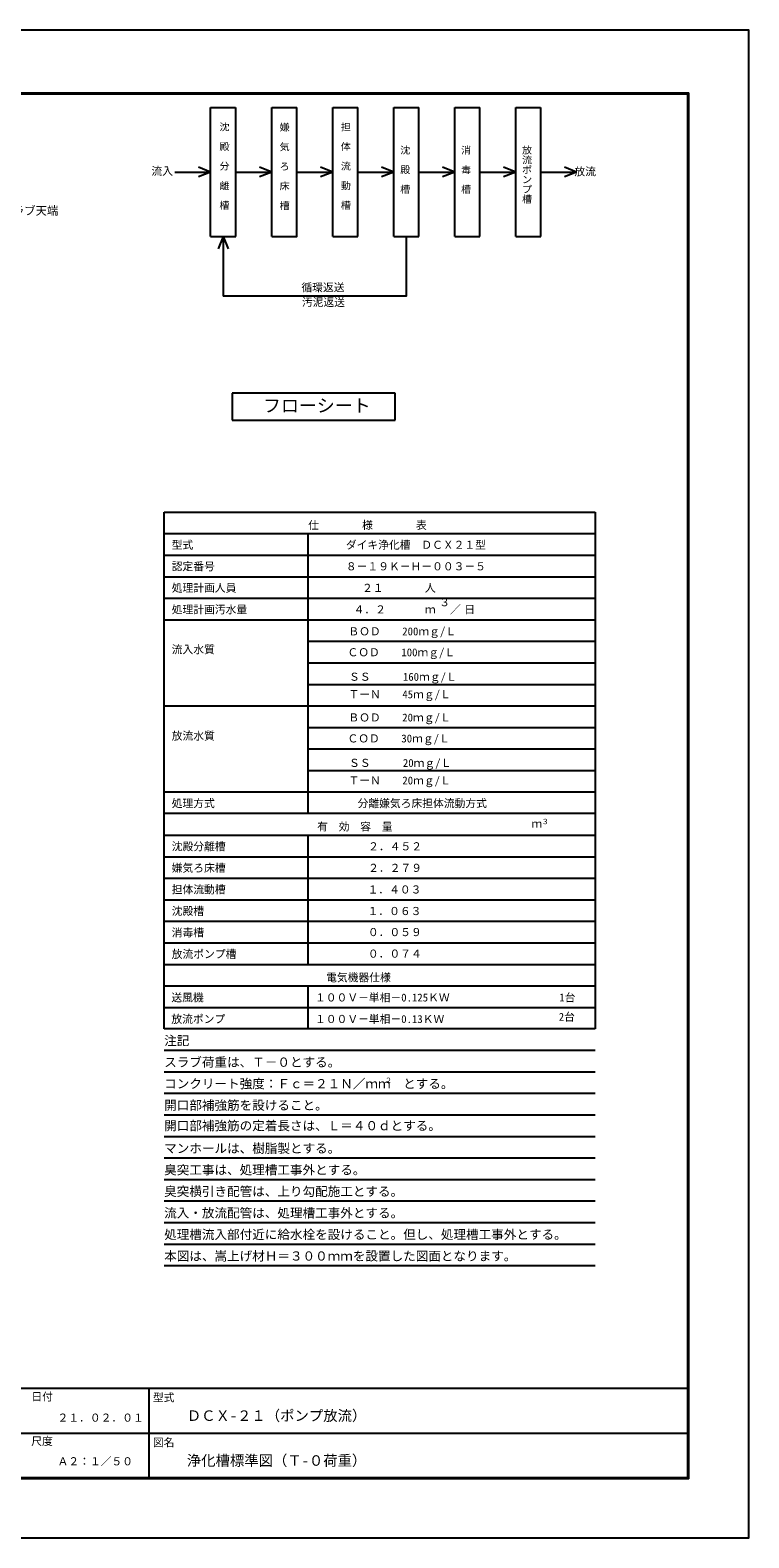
# Model space of a CAD drawing. Units: millimetres, scale not verified. Extents: x -14850 to 14850, y -10500 to 10500.
# Drawn here: x 4844 to 14850, y -10500 to 10500 of the extents above; entities that cross this region are included whole.
import ezdxf
from ezdxf.enums import TextEntityAlignment as Align

# ---------------------------------------------------------------- set-up
doc = ezdxf.new("R2010")
doc.units = ezdxf.units.MM
doc.header["$LTSCALE"] = 50
for name, color, linetype, lineweight in [('0-0_空気管', 3, 'Continuous', 25), ('0-3_水管', 3, 'Continuous', 25), ('0-4_文字', 5, 'Continuous', 25), ('0-8_図面枠', 7, 'Continuous', 25), ('0-9_Axis_waku', 7, 'Continuous', 25)]:
    doc.layers.add(name, color=color, linetype=linetype, lineweight=lineweight)
doc.styles.add('@ＭＳ ゴシック', font='')
doc.styles.add('ＭＳ ゴシック', font='')
doc.styles.get('@ＭＳ ゴシック').set_extended_font_data('@MS Gothic')
doc.styles.get('ＭＳ ゴシック').set_extended_font_data('MS Gothic')

msp = doc.modelspace()

# ---------------------------------------------------------------- linework, layer by layer
at = {"layer": '0-0_空気管', "color": 7}
for p, q in [((7356.72, 9423.86), (7704.59, 9423.86)), ((7356.72, 7623.86), (7356.72, 9423.86)), ((7706.71, 7623.86), (7706.71, 9423.86)), ((8206.71, 7623.86), (8206.71, 9423.86)), ((8206.71, 9423.86), (8556.69, 9423.86)), ((9056.7, 9423.86), (9404.56, 9423.86)), ((9056.7, 7623.86), (9056.7, 9423.86)), ((9406.69, 7623.86), (9406.69, 9423.86)), ((9906.68, 9423.86), (10254.54, 9423.86)), ((9906.68, 7623.86), (9906.68, 9423.86)), ((10256.67, 7623.86), (10256.67, 9423.86)), ((10755.17, 9423.86), (11103.03, 9423.86)), ((10755.17, 7623.86), (10755.17, 9423.86)), ((11105.16, 7623.86), (11105.16, 9423.86)), ((11603.67, 9423.86), (11951.53, 9423.86)), ((11603.67, 7623.86), (11603.67, 9423.86)), ((11953.66, 7623.86), (11953.66, 9423.86)), ((6856.72, 8523.86), (7356.72, 8523.86)), ((7356.72, 8523.86), (7187.06, 8592.55)), ((7356.72, 8523.86), (7187.06, 8455.16)), ((7706.71, 8523.86), (8206.71, 8523.86)), ((8206.71, 8523.86), (8037.06, 8592.55)), ((8206.71, 8523.86), (8037.06, 8455.17)), ((8556.69, 8523.86), (9056.7, 8523.86)), ((9056.7, 8523.86), (8887.04, 8592.55)), ((9056.7, 8523.86), (8887.04, 8455.17)), ((9406.69, 8523.86), (9906.68, 8523.86)), ((9906.68, 8523.86), (9737.03, 8592.55)), ((9906.68, 8523.86), (9737.03, 8455.16)), ((10255.18, 8523.86), (10755.17, 8523.86)), ((10755.17, 8523.86), (10585.53, 8592.55)), ((10755.17, 8523.86), (10585.53, 8455.16)), ((11103.68, 8523.86), (11603.67, 8523.86)), ((11603.67, 8523.86), (11434.02, 8592.55)), ((11603.67, 8523.86), (11434.02, 8455.16)), ((11951.53, 8523.86), (12451.52, 8523.86)), ((12451.52, 8523.86), (12281.88, 8592.55)), ((12451.52, 8523.86), (12281.88, 8455.16)), ((7356.72, 7623.86), (7705.23, 7623.86)), ((7530.97, 7623.86), (7462.28, 7454.2)), ((7530.97, 7623.86), (7530.97, 6796.36)), ((7530.97, 7623.86), (7599.66, 7454.2)), ((9056.7, 7623.86), (9405.2, 7623.86)), ((9906.68, 7623.86), (10255.18, 7623.86)), ((10755.17, 7623.86), (11103.68, 7623.86)), ((11603.67, 7623.86), (11952.17, 7623.86)), ((7655.88, 5444.77), (7655.88, 5068.97)), ((9927.75, 5444.77), (7655.88, 5444.77)), ((9927.75, 5068.97), (9927.75, 5444.77)), ((7655.88, 5068.97), (9927.75, 5068.97))]:
    msp.add_line(p, q, dxfattribs=at)
at = {"layer": '0-0_空気管'}
for p, q in [((6709.64, 3787.65), (12709.65, 3787.65)), ((6709.64, -3412.38), (6709.64, 3787.65)), ((12709.65, 3787.65), (12709.65, -3412.38)), ((6709.64, 3487.64), (12709.65, 3487.64)), ((8709.64, 3487.64), (8709.64, -412.38)), ((6709.64, 3187.64), (12709.65, 3187.64)), ((6709.64, 2887.65), (12709.65, 2887.65)), ((6709.64, 2587.65), (12709.65, 2587.65)), ((6709.64, 2287.65), (12709.65, 2287.65)), ((8709.64, 1987.64), (12709.65, 1987.64)), ((8709.64, 1687.64), (12709.65, 1687.64)), ((8709.64, 1387.64), (12709.65, 1387.64)), ((6709.64, 1087.63), (12709.65, 1087.63)), ((8709.64, 787.63), (12709.65, 787.63)), ((8709.64, 487.63), (12709.65, 487.63)), ((8709.64, 187.62), (12709.65, 187.62)), ((12709.65, -112.38), (6709.64, -112.38)), ((12709.65, -412.38), (6709.64, -412.38)), ((6709.64, -712.38), (12709.65, -712.38)), ((8709.64, -712.38), (8709.64, -2512.37)), ((6709.64, -1012.38), (12709.65, -1012.38)), ((6709.64, -1312.38), (12709.65, -1312.38)), ((6709.64, -1612.38), (12709.65, -1612.38)), ((6709.64, -1912.38), (12709.65, -1912.38)), ((6709.64, -2212.37), (12709.65, -2212.37)), ((6709.64, -2512.37), (12709.65, -2512.37)), ((6709.64, -2812.37), (12709.65, -2812.37)), ((8709.64, -2812.37), (8709.64, -3412.38)), ((6709.64, -3112.38), (12709.65, -3112.38)), ((12709.65, -3412.38), (6709.64, -3412.38))]:
    msp.add_line(p, q, dxfattribs=at)
at = {"layer": '0-0_空気管', "color": 7}
for points in [[(8206.71, 7623.86), (8556.69, 7623.86), (8556.69, 9423.86)], [(10080.93, 7623.86), (10080.93, 6796.36), (7530.97, 6796.36)]]:
    msp.add_lwpolyline(points, dxfattribs=at)
at = {"layer": '0-3_水管'}
for p, q in [((12709.64, -3712.38), (6709.64, -3712.38)), ((12709.64, -4012.38), (6709.64, -4012.38)), ((12709.64, -4312.38), (6709.64, -4312.38)), ((12709.65, -4612.39), (6709.64, -4612.39)), ((12709.65, -4912.39), (6709.64, -4912.39)), ((12709.65, -4912.39), (6709.64, -4912.39)), ((12709.65, -5212.39), (6709.64, -5212.39)), ((12709.65, -5512.39), (6709.64, -5512.39)), ((12709.65, -5812.4), (6709.64, -5812.4)), ((12709.65, -6112.4), (6709.64, -6112.4)), ((12709.65, -6412.4), (6709.64, -6412.4)), ((12709.65, -6712.4), (6709.64, -6712.4))]:
    msp.add_line(p, q, dxfattribs=at)
at = {"layer": '0-8_図面枠'}
msp.add_lwpolyline([(-14850, -10500), (14850, -10500), (14850, 10500), (-14850, 10500)], close=True, dxfattribs=at)
at = {"layer": '0-9_Axis_waku'}
for p, q in [((-12964, 9629), (14014, 9629)), ((-12963, 9628), (14013, 9628)), ((-12962, 9627), (14012, 9627)), ((-12961, 9626), (14011, 9626)), ((-12960, 9625), (14010, 9625)), ((-12959, 9624), (14009, 9624)), ((-12958, 9623), (14008, 9623)), ((-12957, 9622), (14007, 9622)), ((-12956, 9621), (14006, 9621)), ((-12955, 9620), (14005, 9620)), ((-12954, 9619), (14004, 9619)), ((-12953, 9618), (14003, 9618)), ((-12952, 9617), (14002, 9617)), ((-12951, 9616), (14001, 9616)), ((-12950, 9615), (14000, 9615)), ((14000, -9665), (14000, 9615)), ((14001, -9666.01), (14001, 9616)), ((14002, -9667.01), (14002, 9617)), ((14003, -9668.01), (14003, 9618)), ((14004, -9669.01), (14004, 9619)), ((14005, -9670.01), (14005, 9620)), ((14006, -9671.01), (14006, 9621)), ((14007, -9672.01), (14007, 9622)), ((14008, -9673.01), (14008, 9623)), ((14009, -9674.01), (14009, 9624)), ((14010, -9675.01), (14010, 9625)), ((14011, -9676.01), (14011, 9626)), ((14012, -9677.01), (14012, 9627)), ((14013, -9678.01), (14013, 9628)), ((14014, -9679.01), (14014, 9629)), ((-12950, -8415), (14000, -8415)), ((6499.99, -9665), (6499.99, -8415)), ((399.99, -9040), (13999.99, -9040)), ((14014, -9679.01), (-12964, -9679.01)), ((14013, -9678.01), (-12963, -9678.01)), ((14012, -9677.01), (-12962, -9677.01)), ((14011, -9676.01), (-12961, -9676.01)), ((14010, -9675.01), (-12960, -9675.01)), ((14009, -9674.01), (-12959, -9674.01)), ((14008, -9673.01), (-12958, -9673.01)), ((14007, -9672.01), (-12957, -9672.01)), ((14006, -9671.01), (-12956, -9671.01)), ((14005, -9670.01), (-12955, -9670.01)), ((14004, -9669.01), (-12954, -9669.01)), ((14003, -9668.01), (-12953, -9668.01)), ((14002, -9667.01), (-12952, -9667.01)), ((14001, -9666.01), (-12951, -9666.01)), ((-12950, -9665), (14000, -9665))]:
    msp.add_line(p, q, dxfattribs=at)

# ---------------------------------------------------------------- texts
at = {"layer": '0-0_空気管', "color": 4}
for s, height, rotation, style, p in [('沈\u3000殿\u3000分\u3000離\u3000槽', 100, 270, '@ＭＳ ゴシック', (7465.81, 9222.51)), ('嫌\u3000気\u3000ろ\u3000床\u3000槽', 100, 270, '@ＭＳ ゴシック', (8303.62, 9218.46)), ('担\u3000体\u3000流\u3000動\u3000槽', 100, 270, '@ＭＳ ゴシック', (9155.72, 9222.51)), ('沈\u3000殿\u3000槽', 100, 270, '@ＭＳ ゴシック', (9982.18, 8898.86)), ('消\u3000毒\u3000槽', 100, 270, '@ＭＳ ゴシック', (10830.68, 8898.86)), ('放流ポンプ槽', 100, 270, '@ＭＳ ゴシック', (11679.17, 8898.86)), ('放流', 110, 0.001, 'ＭＳ ゴシック', (12421.48, 8443.04))]:
    msp.add_text(s, height=height, rotation=rotation, dxfattribs=dict(at, style=style)).set_placement(p, align=Align.BOTTOM_LEFT)
at = {"layer": '0-0_空気管', "color": 4, "style": 'ＭＳ ゴシック'}
for s, height, p in [('流入', 110, (6531.72, 8448.86)), ('循環返送', 110, (8620.3, 6827.8)), ('汚泥返送', 110, (8627.14, 6622.6)), ('フローシート', 183.3, (8084.8, 5124.36)), ('仕\u3000\u3000\u3000\u3000様\u3000\u3000\u3000\u3000表', 110, (8714.64, 3517.65)), ('型式', 110, (6814.64, 3242.64)), ('ダイキ浄化槽\u3000ＤＣＸ２１型', 110, (9239.64, 3242.64)), ('認定番号', 110, (6814.64, 2942.64)), ('８－１９Ｋ－Ｈ－００３－５', 110, (9239.64, 2942.64)), ('処理計画人員\u3000', 110, (6814.64, 2642.64)), ('２１', 110, (9464.65, 2642.64)), ('人', 110, (10339.65, 2642.64)), ('３', 110, (10539.64, 2442.65)), ('処理計画汚水量', 110, (6814.64, 2342.64)), ('４．２', 110, (9347.28, 2342.64)), ('ｍ', 110, (10339.65, 2342.64)), ('／', 110, (10689.65, 2342.64)), ('日', 110, (10889.65, 2342.64)), ('ＢＯＤ\u3000\u3000200ｍｇ/Ｌ', 110, (9274.07, 2037.66)), ('流入水質', 110, (6814.64, 1785.69)), ('ＣＯＤ\u3000\u3000100ｍｇ/Ｌ', 110, (9261.65, 1745.76)), ('ＳＳ\u3000\u3000\u3000160ｍｇ/Ｌ', 110, (9283.14, 1404.94)), ('ＴーＮ\u3000\u300045ｍｇ/Ｌ', 110, (9275.46, 1160.84)), ('ＢＯＤ\u3000\u300020ｍｇ/Ｌ', 110, (9274.07, 837.65)), ('放流水質', 110, (6814.64, 582.96)), ('ＣＯＤ\u3000\u300030ｍｇ/Ｌ', 110, (9261.65, 545.75)), ('ＳＳ\u3000\u3000\u300020ｍｇ/Ｌ', 110, (9283.14, 204.93)), ('ＴーＮ\u3000\u300020ｍｇ/Ｌ', 110, (9275.46, -39.18)), ('処理方式\u3000\u3000\u3000', 110, (6814.64, -357.38)), ('分離嫌気ろ床担体流動方式', 110, (9402.72, -357.38)), ('有\u3000効\u3000容\u3000量', 110, (8839.65, -682.38)), ('ｍ', 110, (11823.05, -641.09)), ('３', 73.31, (11964.64, -582.38)), ('沈殿分離槽', 110, (6814.64, -957.38)), ('２．４５２', 110, (9549.55, -957.38)), ('嫌気ろ床槽', 110, (6814.64, -1257.39)), ('２．２７９', 110, (9549.55, -1257.38)), ('担体流動槽', 110, (6814.64, -1557.39)), ('１．４０３', 110, (9541.44, -1558.59)), ('沈殿槽', 110, (6814.64, -1857.38)), ('１．０６３', 110, (9541.44, -1858.59)), ('消毒槽', 110, (6814.64, -2157.38)), ('０．０５９', 110, (9546.05, -2151.82)), ('放流ポンプ槽', 110, (6814.64, -2457.39)), ('０．０７４', 110, (9546.05, -2451.83)), ('電気機器仕様', 110, (8964.65, -2782.38)), ('送風機', 110, (6809.65, -3062.38)), ('１００Ｖ－単相－0.125ＫＷ', 110, (8809.64, -3062.38)), ('1台', 110, (12209.65, -3062.38)), ('放流ポンプ', 110, (6809.65, -3362.38)), ('１００Ｖ－単相－0.13ＫＷ', 110, (8809.65, -3362.38)), ('2台', 110, (12203.22, -3331.52))]:
    msp.add_text(s, height=height, dxfattribs=at).set_placement(p, align=Align.BOTTOM_LEFT)
at = {"layer": '0-3_水管', "color": 4, "style": 'ＭＳ ゴシック'}
for s, height, p in [('注記', 128.4, (6709.64, -3677.05)), ('スラブ荷重は、Ｔ－０とする。', 128.4, (6709.64, -3977.06)), ('コンクリート強度：Ｆｃ＝２１Ｎ／ｍｍ\u3000とする。', 128.4, (6709.64, -4277.06)), ('２', 73.31, (9781.69, -4186.85)), ('開口部補強筋を設けること。', 128.4, (6709.64, -4577.06)), ('開口部補強筋の定着長さは、Ｌ＝４０ｄとする。', 128.4, (6709.64, -4861.71)), ('マンホールは、樹脂製とする。', 128.4, (6709.64, -5177.07)), ('臭突工事は、処理槽工事外とする。', 128.4, (6709.64, -5477.07)), ('臭突横引き配管は、上り勾配施工とする。', 128.4, (6709.64, -5777.07)), ('流入・放流配管は、処理槽工事外とする。', 128.4, (6709.64, -6077.07)), ('処理槽流入部付近に給水栓を設けること。但し、処理槽工事外とする。', 128.4, (6709.64, -6377.07)), ('本図は、嵩上げ材Ｈ＝３００ｍｍを設置した図面となります。', 128.4, (6709.64, -6677.08))]:
    msp.add_text(s, height=height, dxfattribs=at).set_placement(p, align=Align.BOTTOM_LEFT)
at = {"layer": '0-4_文字', "color": 4, "style": 'ＭＳ ゴシック'}
msp.add_text('基礎スラブ天端', height=115.5, dxfattribs=at).set_placement((4132.15, 7892.64), align=Align.BOTTOM_LEFT)
at = {"layer": '0-9_Axis_waku', "style": 'ＭＳ ゴシック'}
for s, height, p in [('日付', 110, (4861.32, -8621.57)), ('型式', 110, (6552.45, -8633.97)), ('２１．０２．０１', 110, (5224.99, -8915)), ('ＤＣＸ-２１（ポンプ放流）', 146.6, (7024.99, -8915)), ('尺度', 110, (4858.85, -9241.42)), ('図名', 110, (6552.45, -9258.97)), ('Ａ２：１／５０', 110, (5224.99, -9522.9)), ('浄化槽標準図（Ｔ-０荷重）', 146.6, (7024.99, -9540))]:
    msp.add_text(s, height=height, dxfattribs=at).set_placement(p, align=Align.BOTTOM_LEFT)

doc.saveas('drawing.dxf')
